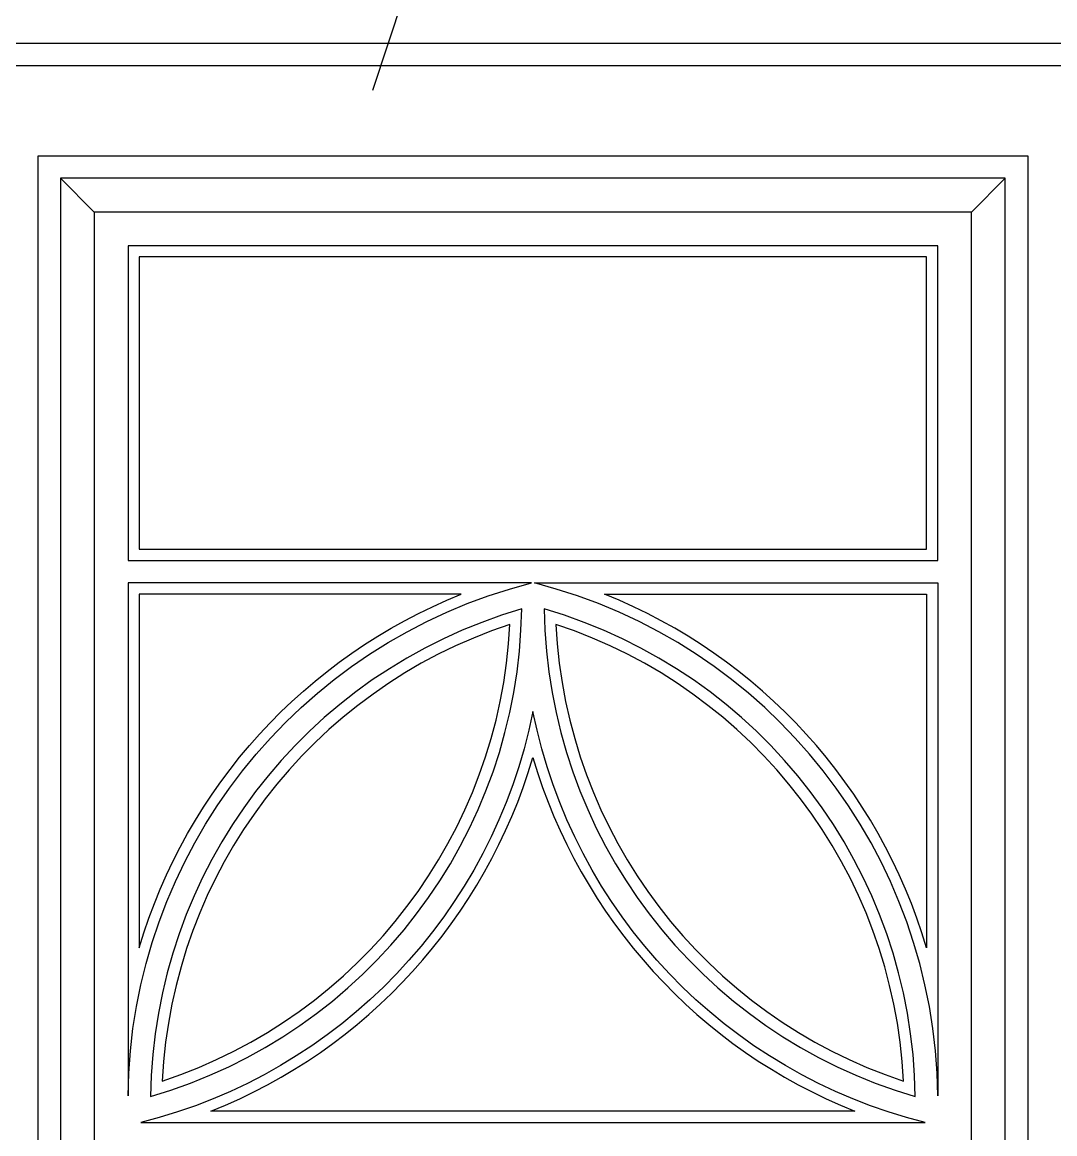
# Model space of a CAD drawing. Header units: metres. Extents: x 223 to 5327, y 242 to 6977.
# Drawn here: x 713 to 1631, y 5028 to 6016 of the extents above; entities that cross this region are included whole.
import ezdxf

# ---------------------------------------------------------------- set-up
doc = ezdxf.new("R2010")
doc.units = ezdxf.units.M
for name, color, linetype in [('3', 3, 'Continuous'), ('4', 4, 'Continuous'), ('7', 7, 'Continuous'), ('BH', 3, 'Continuous'), ('DIM', 3, 'Continuous')]:
    doc.layers.add(name, color=color, linetype=linetype)
doc.dimstyles.get("Standard").update_dxf_attribs({"dimtxt": 2.5, "dimasz": 2.5, "dimexe": 1.25, "dimexo": 0.625, "dimtad": 1, "dimcen": 2.5, "dimazin": 3, "dimtfac": 1, "dimtmove": 0, "dimatfit": 3})

msp = doc.modelspace()

# ---------------------------------------------------------------- hatches: boundary and pattern name
at = {"layer": 'BH'}
h = msp.add_hatch(dxfattribs=at)
h.set_pattern_fill('AR-RROOF', scale=500)
h.paths.add_polyline_path([(1516.91, 5807.6), (816.91, 5807.6), (816.91, 5547.6), (1516.91, 5547.6)])
h.paths.add_polyline_path([(1103.2, 5507.6), (816.91, 5507.6), (816.91, 5192.92, -0.23)])
h.paths.add_polyline_path([(1146.52, 5480.79, 0.31), (837.31, 5074.41, 0.31)])
h.paths.add_polyline_path([(1166.91, 5362.28, -0.23), (880.62, 5047.6), (1453.2, 5047.6, -0.23)])
h.paths.add_polyline_path([(1187.31, 5480.79, 0.31), (1496.52, 5074.41, 0.31)])
h.paths.add_polyline_path([(1516.91, 5507.6), (1230.62, 5507.6, -0.23), (1516.91, 5192.92)])
h.paths.add_polyline_path([(2299.9, 5807.6), (1776.91, 5807.6), (1776.91, 5547.6), (2299.9, 5547.6)])
h.paths.add_polyline_path([(2063.2, 5507.6), (1776.91, 5507.6), (1776.91, 5192.92, -0.23)])
h.paths.add_polyline_path([(2106.52, 5480.79, 0.31), (1797.31, 5074.41, 0.31)])
h.paths.add_polyline_path([(2126.91, 5362.28, -0.23), (1840.62, 5047.6), (2299.9, 5047.6), (2299.9, 5111.82, -0.16)])
h.paths.add_polyline_path([(2299.9, 5395.27, 0.1), (2147.31, 5480.79, 0.2), (2299.9, 5163.41)])
h.paths.add_polyline_path([(2299.9, 5395.27), (2299.9, 5163.41, 0.1), (2456.52, 5074.41, 0.21)])
h.paths.add_polyline_path([(2476.91, 5507.6), (2299.9, 5507.6), (2299.9, 5446.4, -0.16), (2476.91, 5192.92)])
h.paths.add_polyline_path([(2476.91, 5807.6), (2299.9, 5807.6), (2299.9, 5547.6), (2476.91, 5547.6)])
h.paths.add_polyline_path([(2299.9, 5507.6), (2190.62, 5507.6, -0.06), (2299.9, 5446.4)])
h.paths.add_polyline_path([(3436.91, 5807.6), (2736.91, 5807.6), (2736.91, 5547.6), (3436.91, 5547.6)])
h.paths.add_polyline_path([(3023.2, 5507.6), (2736.91, 5507.6), (2736.91, 5192.92, -0.23)])
h.paths.add_polyline_path([(3066.52, 5480.79, 0.31), (2757.31, 5074.41, 0.31)])
h.paths.add_polyline_path([(3086.91, 5362.28, -0.23), (2800.62, 5047.6), (3373.2, 5047.6, -0.23)])
h.paths.add_polyline_path([(3107.31, 5480.79, 0.31), (3416.52, 5074.41, 0.31)])
h.paths.add_polyline_path([(3436.91, 5507.6), (3150.62, 5507.6, -0.23), (3436.91, 5192.92)])
h.paths.add_polyline_path([(3436.91, 5007.6), (2736.91, 5007.6), (2736.91, 3787.6), (3436.91, 3787.6)])
h.paths.add_polyline_path([(2299.9, 5007.6), (1776.91, 5007.6), (1776.91, 3787.6), (2299.9, 3787.6)])
h.paths.add_polyline_path([(2476.91, 5007.6), (2299.9, 5007.6), (2299.9, 3787.6), (2476.91, 3787.6)])
h.paths.add_polyline_path([(1516.91, 5007.6), (816.91, 5007.6), (816.91, 3787.6), (1516.91, 3787.6)])

# ---------------------------------------------------------------- linework, layer by layer
at = {"layer": '3'}
for p, q in [((746.91, 5877.6), (776.91, 5847.6)), ((1586.91, 5877.6), (1556.91, 5847.6))]:
    msp.add_line(p, q, dxfattribs=at)
for points in [[(646.91, 3617.6), (3606.91, 3617.6), (3606.91, 5977.6), (646.91, 5977.6)], [(1586.91, 5877.6), (746.91, 5877.6), (746.91, 3717.6), (1586.91, 3717.6)]]:
    msp.add_lwpolyline(points, close=True, dxfattribs=at)
msp.add_lwpolyline([(806.91, 5537.6), (1526.91, 5537.6), (1526.91, 5817.6), (806.91, 5817.6), (806.91, 5537.6)], dxfattribs=at)
for points in [[(806.91, 5061.32, -0.34), (1165.64, 5517.6), (806.91, 5517.6)], [(1526.91, 5517.6), (1526.91, 5061.32, 0.34), (1168.19, 5517.6)], [(1156.92, 5494.47, 0.33), (826.91, 5060.74, 0.33)], [(1176.91, 5494.47, 0.33), (1506.92, 5060.74, 0.33)], [(818.19, 5037.6), (1515.64, 5037.6, -0.29), (1166.91, 5403.24, -0.29)]]:
    msp.add_lwpolyline(points, format="xyb", close=True, dxfattribs=at)
at = {"layer": '4'}
for points in [[(626.91, 3597.6), (3626.91, 3597.6), (3626.91, 5997.6), (626.91, 5997.6)], [(1606.91, 3697.6), (726.91, 3697.6), (726.91, 5897.6), (1606.91, 5897.6)]]:
    msp.add_lwpolyline(points, close=True, dxfattribs=at)
msp.add_lwpolyline([(1556.91, 5847.6), (776.91, 5847.6), (776.91, 3747.6), (1556.91, 3747.6), (1556.91, 5847.6)], dxfattribs=at)
at = {"layer": '7'}
msp.add_lwpolyline([(816.91, 5547.6), (1516.91, 5547.6), (1516.91, 5807.6), (816.91, 5807.6), (816.91, 5547.6)], dxfattribs=at)
for points in [[(816.91, 5192.92, -0.23), (1103.2, 5507.6), (816.91, 5507.6)], [(1230.62, 5507.6), (1516.91, 5507.6), (1516.91, 5192.92, 0.23)], [(837.31, 5074.41, 0.31), (1146.52, 5480.79, 0.31)], [(1496.52, 5074.41, 0.31), (1187.31, 5480.79, 0.31)], [(1453.2, 5047.6), (880.62, 5047.6, 0.23), (1166.91, 5362.28, 0.23)]]:
    msp.add_lwpolyline(points, format="xyb", close=True, dxfattribs=at)

# ---------------------------------------------------------------- leaders
at = {"layer": 'DIM'}
msp.add_leader([(1024.53, 5956.01), (1269.83, 6700.89)], dimstyle='Standard', dxfattribs=at)

doc.saveas('drawing.dxf')
